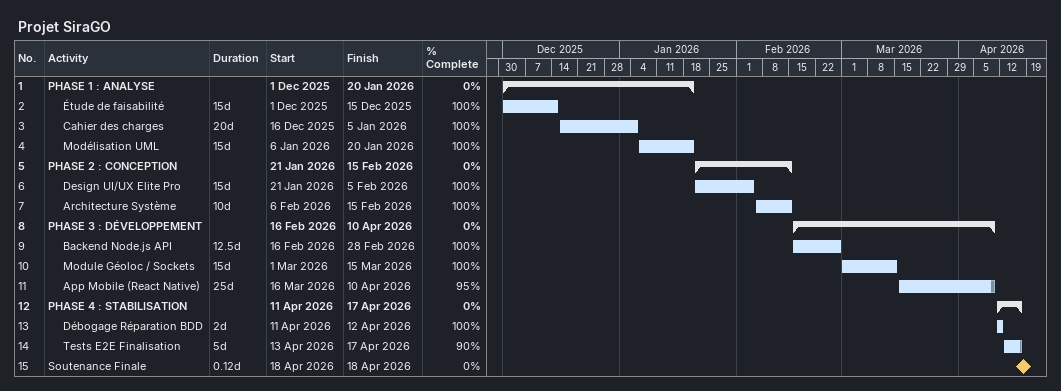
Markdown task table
Projet SiraGO

| ID | Level | Task | Duration | Start | Finish | % complete |
|---|---|---|---|---|---|---|
| 1 | 1 | **PHASE 1 : ANALYSE** |  | 2025-12-01 | 2026-01-20 | 0 |
| 2 | 2 | Étude de faisabilité | 15d | 2025-12-01 | 2025-12-15 | 100 |
| 3 | 2 | Cahier des charges | 20d | 2025-12-16 | 2026-01-05 | 100 |
| 4 | 2 | Modélisation UML | 15d | 2026-01-06 | 2026-01-20 | 100 |
| 5 | 1 | **PHASE 2 : CONCEPTION** |  | 2026-01-21 | 2026-02-15 | 0 |
| 6 | 2 | Design UI/UX Elite Pro | 15d | 2026-01-21 | 2026-02-05 | 100 |
| 7 | 2 | Architecture Système | 10d | 2026-02-06 | 2026-02-15 | 100 |
| 8 | 1 | **PHASE 3 : DÉVELOPPEMENT** |  | 2026-02-16 | 2026-04-10 | 0 |
| 9 | 2 | Backend Node.js API | 12.5d | 2026-02-16 | 2026-02-28 | 100 |
| 10 | 2 | Module Géoloc / Sockets | 15d | 2026-03-01 | 2026-03-15 | 100 |
| 11 | 2 | App Mobile (React Native) | 25d | 2026-03-16 | 2026-04-10 | 95 |
| 12 | 1 | **PHASE 4 : STABILISATION** |  | 2026-04-11 | 2026-04-17 | 0 |
| 13 | 2 | Débogage Réparation BDD | 2d | 2026-04-11 | 2026-04-12 | 100 |
| 14 | 2 | Tests E2E Finalisation | 5d | 2026-04-13 | 2026-04-17 | 90 |
| 15 | 1 | Soutenance Finale | 0.12d | 2026-04-18 | 2026-04-18 | 0 |
